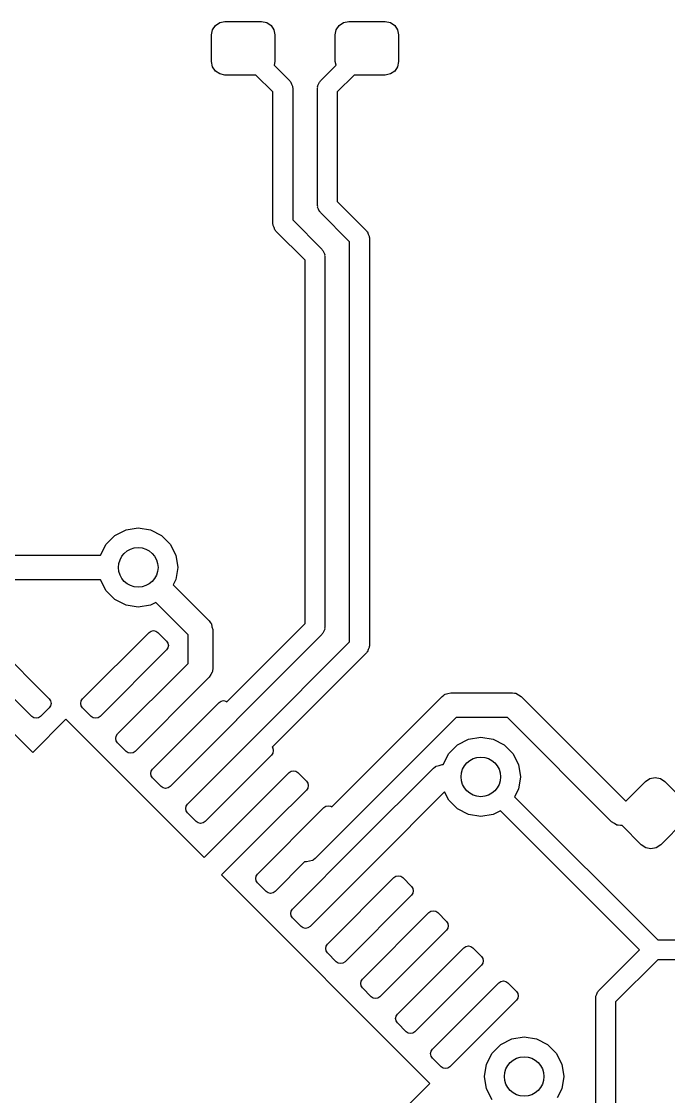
# Model space of a CAD drawing. Extents: x 3.08 to 10.86, y -3.21 to -0.59.
# Drawn here: x 4.3606 to 4.618, y -1.3717 to -0.9445 of the extents above; entities that cross this region are included whole.
import ezdxf

# ---------------------------------------------------------------- set-up
doc = ezdxf.new("R2010")
doc.units = 0
doc.header["$MEASUREMENT"] = 0
doc.layers.add('BLACK', color=7, linetype='CONTINUOUS')

msp = doc.modelspace()

# ---------------------------------------------------------------- linework, layer by layer
at = {"layer": 'BLACK', "linetype": 'CONTINUOUS'}
for p, q in [((4.43622, -0.949803), (4.43663, -0.947769)), ((4.43663, -0.947769), (4.43778, -0.946045)), ((4.43778, -0.946045), (4.4395, -0.944893)), ((4.4395, -0.944893), (4.44154, -0.944488)), ((4.44154, -0.944488), (4.4561, -0.944488)), ((4.4561, -0.944488), (4.45814, -0.944893)), ((4.45814, -0.944893), (4.45986, -0.946045)), ((4.45986, -0.946045), (4.46101, -0.947769)), ((4.46101, -0.947769), (4.46142, -0.949803)), ((4.48543, -0.949803), (4.48584, -0.947769)), ((4.48584, -0.947769), (4.48699, -0.946045)), ((4.48699, -0.946045), (4.48871, -0.944893)), ((4.48871, -0.944893), (4.49075, -0.944488)), ((4.49075, -0.944488), (4.50531, -0.944488)), ((4.50531, -0.944488), (4.50735, -0.944893)), ((4.50735, -0.944893), (4.50907, -0.946045)), ((4.50907, -0.946045), (4.51023, -0.947769)), ((4.51023, -0.947769), (4.51063, -0.949803)), ((4.43622, -0.960433), (4.43622, -0.949803)), ((4.46142, -0.949803), (4.46142, -0.960433)), ((4.48543, -0.960433), (4.48543, -0.949803)), ((4.51063, -0.949803), (4.51063, -0.960433)), ((4.43663, -0.962467), (4.43622, -0.960433)), ((4.46142, -0.960433), (4.46113, -0.961864)), ((4.48572, -0.961864), (4.48543, -0.960433)), ((4.51063, -0.960433), (4.51023, -0.962467)), ((4.43778, -0.964191), (4.43663, -0.962467)), ((4.4395, -0.965343), (4.43778, -0.964191)), ((4.44154, -0.965748), (4.4395, -0.965343)), ((4.46113, -0.961864), (4.46735, -0.968082)), ((4.4795, -0.968082), (4.48572, -0.961864)), ((4.50735, -0.965343), (4.50531, -0.965748)), ((4.50907, -0.964191), (4.50735, -0.965343)), ((4.51023, -0.962467), (4.50907, -0.964191)), ((4.45388, -0.965748), (4.44154, -0.965748)), ((4.46063, -0.972497), (4.45388, -0.965748)), ((4.46735, -0.968082), (4.46749, -0.968365)), ((4.46749, -0.968365), (4.46775, -0.968552)), ((4.46775, -0.968552), (4.46804, -0.969429)), ((4.46804, -0.969429), (4.46846, -0.97025)), ((4.47839, -0.97025), (4.47881, -0.969429)), ((4.47881, -0.969429), (4.4791, -0.968552)), ((4.4791, -0.968552), (4.47936, -0.968365)), ((4.47936, -0.968365), (4.4795, -0.968082)), ((4.49297, -0.965748), (4.48622, -0.972497)), ((4.50531, -0.965748), (4.49297, -0.965748)), ((4.46063, -1.02498), (4.46063, -0.972497)), ((4.46846, -0.97025), (4.46841, -0.970564)), ((4.46841, -0.970564), (4.4685, -0.970866)), ((4.4685, -0.970866), (4.4685, -1.02335)), ((4.47835, -0.970866), (4.47844, -0.970564)), ((4.47835, -1.01764), (4.47835, -0.970866)), ((4.47844, -0.970564), (4.47839, -0.97025)), ((4.48622, -0.972497), (4.48622, -1.01601)), ((4.48622, -1.01601), (4.49784, -1.02763)), ((4.47844, -1.01794), (4.47835, -1.01764)), ((4.47839, -1.01826), (4.47844, -1.01794)), ((4.47881, -1.01908), (4.47839, -1.01826)), ((4.4791, -1.01995), (4.47881, -1.01908)), ((4.47936, -1.02014), (4.4791, -1.01995)), ((4.4795, -1.02042), (4.47936, -1.02014)), ((4.49112, -1.03204), (4.4795, -1.02042)), ((4.46073, -1.02528), (4.46063, -1.02498)), ((4.4685, -1.02335), (4.48013, -1.03497)), ((4.46068, -1.02559), (4.46073, -1.02528)), ((4.4611, -1.02641), (4.46068, -1.02559)), ((4.46138, -1.02729), (4.4611, -1.02641)), ((4.46164, -1.02748), (4.46138, -1.02729)), ((4.46178, -1.02776), (4.46164, -1.02748)), ((4.4734, -1.03938), (4.46178, -1.02776)), ((4.49784, -1.02763), (4.49799, -1.02791)), ((4.49799, -1.02791), (4.49824, -1.0281)), ((4.49824, -1.0281), (4.49853, -1.02898)), ((4.49853, -1.02898), (4.49895, -1.0298)), ((4.49112, -1.19099), (4.49112, -1.03204)), ((4.49895, -1.0298), (4.4989, -1.03011)), ((4.4989, -1.03011), (4.49899, -1.03041)), ((4.49899, -1.03041), (4.49899, -1.19262)), ((4.48013, -1.03497), (4.48027, -1.03525)), ((4.48027, -1.03525), (4.48053, -1.03544)), ((4.48053, -1.03544), (4.48081, -1.03631)), ((4.48081, -1.03631), (4.48123, -1.03714)), ((4.48123, -1.03714), (4.48118, -1.03745)), ((4.48118, -1.03745), (4.48128, -1.03775)), ((4.48128, -1.03775), (4.48128, -1.18528)), ((4.4734, -1.18365), (4.4734, -1.03938)), ((4.39431, -1.15216), (4.39779, -1.14868)), ((4.39779, -1.14868), (4.40218, -1.14644)), ((4.40218, -1.14644), (4.40705, -1.14567)), ((4.40705, -1.14567), (4.41191, -1.14644)), ((4.41191, -1.14644), (4.4163, -1.14868)), ((4.4163, -1.14868), (4.41979, -1.15216)), ((4.3921, -1.1565), (4.39431, -1.15216)), ((4.41979, -1.15216), (4.42202, -1.15655)), ((4.32775, -1.1565), (4.3921, -1.1565)), ((4.42202, -1.15655), (4.42279, -1.16142)), ((4.42279, -1.16142), (4.42202, -1.16628)), ((4.3921, -1.16634), (4.33182, -1.16634)), ((4.39431, -1.17067), (4.3921, -1.16634)), ((4.42202, -1.16628), (4.42096, -1.16837)), ((4.42096, -1.16837), (4.43527, -1.18269)), ((4.39779, -1.17416), (4.39431, -1.17067)), ((4.40218, -1.17639), (4.39779, -1.17416)), ((4.40705, -1.17717), (4.40218, -1.17639)), ((4.41191, -1.17639), (4.40705, -1.17717)), ((4.414, -1.17533), (4.41191, -1.17639)), ((4.42687, -1.1882), (4.414, -1.17533)), ((4.43527, -1.18269), (4.4358, -1.18339)), ((4.34522, -1.18726), (4.37167, -1.2137)), ((4.38489, -1.2137), (4.41134, -1.18726)), ((4.41134, -1.18726), (4.41214, -1.18672)), ((4.41214, -1.18672), (4.41308, -1.18654)), ((4.41308, -1.18654), (4.41402, -1.18672)), ((4.41402, -1.18672), (4.41482, -1.18726)), ((4.41482, -1.18726), (4.4183, -1.19074)), ((4.4358, -1.18339), (4.43594, -1.18351)), ((4.43594, -1.18351), (4.43597, -1.18361)), ((4.43597, -1.18361), (4.43612, -1.18382)), ((4.43612, -1.18382), (4.43637, -1.185)), ((4.43637, -1.185), (4.43672, -1.18616)), ((4.43672, -1.18616), (4.43672, -1.2016)), ((4.44224, -1.21482), (4.4734, -1.18365)), ((4.48081, -1.18672), (4.48053, -1.1876)), ((4.48123, -1.1859), (4.48081, -1.18672)), ((4.48128, -1.18528), (4.48118, -1.18558)), ((4.48118, -1.18558), (4.48123, -1.1859)), ((4.4183, -1.19074), (4.41883, -1.19153)), ((4.41883, -1.19153), (4.41902, -1.19248)), ((4.42687, -1.19956), (4.42687, -1.1882)), ((4.48013, -1.18807), (4.44614, -1.22205)), ((4.4531, -1.22901), (4.49112, -1.19099)), ((4.48027, -1.18778), (4.48013, -1.18807)), ((4.48053, -1.1876), (4.48027, -1.18778)), ((4.4183, -1.19422), (4.39185, -1.22066)), ((4.41883, -1.19342), (4.4183, -1.19422)), ((4.41902, -1.19248), (4.41883, -1.19342)), ((4.49784, -1.1954), (4.46033, -1.23291)), ((4.49799, -1.19512), (4.49784, -1.1954)), ((4.49824, -1.19494), (4.49799, -1.19512)), ((4.49853, -1.19406), (4.49824, -1.19494)), ((4.49895, -1.19324), (4.49853, -1.19406)), ((4.49899, -1.19262), (4.4989, -1.19292)), ((4.4989, -1.19292), (4.49895, -1.19324)), ((4.42526, -1.20118), (4.42687, -1.19956)), ((4.39881, -1.22762), (4.42526, -1.20118)), ((4.42526, -1.20118), (4.42526, -1.20118)), ((4.43586, -1.20401), (4.43527, -1.20508)), ((4.43651, -1.203), (4.43586, -1.20401)), ((4.43655, -1.20274), (4.43651, -1.203)), ((4.4366, -1.20265), (4.43655, -1.20274)), ((4.43672, -1.2016), (4.43659, -1.20247)), ((4.43659, -1.20247), (4.4366, -1.20265)), ((4.36471, -1.22066), (4.35282, -1.20877)), ((4.43222, -1.20814), (4.40577, -1.23458)), ((4.43527, -1.20508), (4.43222, -1.20814)), ((4.43222, -1.20814), (4.43222, -1.20814)), ((4.48401, -1.25659), (4.52794, -1.21266)), ((4.52794, -1.21266), (4.52864, -1.21214)), ((4.52864, -1.21214), (4.52876, -1.212)), ((4.52876, -1.212), (4.52886, -1.21197)), ((4.52886, -1.21197), (4.52907, -1.21182)), ((4.52907, -1.21182), (4.53025, -1.21156)), ((4.53025, -1.21156), (4.53142, -1.21122)), ((4.53142, -1.21122), (4.55591, -1.21122)), ((4.55591, -1.21122), (4.55677, -1.21135)), ((4.55677, -1.21135), (4.55695, -1.21133)), ((4.55695, -1.21133), (4.55705, -1.21139)), ((4.55705, -1.21139), (4.5573, -1.21142)), ((4.5573, -1.21142), (4.55832, -1.21208)), ((4.55832, -1.21208), (4.55939, -1.21266)), ((4.55939, -1.21266), (4.60088, -1.25416)), ((4.37167, -1.21718), (4.36819, -1.22066)), ((4.37167, -1.2137), (4.3722, -1.2145)), ((4.3722, -1.21639), (4.37167, -1.21718)), ((4.3722, -1.2145), (4.37239, -1.21544)), ((4.37239, -1.21544), (4.3722, -1.21639)), ((4.38417, -1.21544), (4.38436, -1.2145)), ((4.38436, -1.21639), (4.38417, -1.21544)), ((4.38436, -1.2145), (4.38489, -1.2137)), ((4.38489, -1.21718), (4.38436, -1.21639)), ((4.38837, -1.22066), (4.38489, -1.21718)), ((4.41273, -1.24154), (4.43918, -1.2151)), ((4.43918, -1.2151), (4.43997, -1.21456)), ((4.43997, -1.21456), (4.44092, -1.21437)), ((4.44092, -1.21437), (4.44186, -1.21456)), ((4.44186, -1.21456), (4.44224, -1.21482)), ((4.36551, -1.2212), (4.36471, -1.22066)), ((4.36506, -1.23493), (4.37828, -1.22171)), ((4.36645, -1.22138), (4.36551, -1.2212)), ((4.36739, -1.2212), (4.36645, -1.22138)), ((4.36819, -1.22066), (4.36739, -1.2212)), ((4.37828, -1.22171), (4.43326, -1.27669)), ((4.38917, -1.2212), (4.38837, -1.22066)), ((4.39011, -1.22138), (4.38917, -1.2212)), ((4.39105, -1.2212), (4.39011, -1.22138)), ((4.39185, -1.22066), (4.39105, -1.2212)), ((4.53346, -1.22106), (4.47748, -1.27704)), ((4.55387, -1.22106), (4.53346, -1.22106)), ((4.59536, -1.26256), (4.55387, -1.22106)), ((4.44614, -1.22206), (4.41969, -1.2485)), ((4.44614, -1.22205), (4.44614, -1.22206)), ((4.35775, -1.22762), (4.36506, -1.23493)), ((4.39809, -1.22936), (4.39828, -1.22842)), ((4.39828, -1.2303), (4.39809, -1.22936)), ((4.39828, -1.22842), (4.39881, -1.22762)), ((4.42665, -1.25546), (4.4531, -1.22901)), ((4.4531, -1.22901), (4.4531, -1.22901)), ((4.53405, -1.23192), (4.53844, -1.22969)), ((4.53844, -1.22969), (4.54331, -1.22892)), ((4.54331, -1.22892), (4.54817, -1.22969)), ((4.54817, -1.22969), (4.55256, -1.23192)), ((4.39881, -1.2311), (4.39828, -1.2303)), ((4.40229, -1.23458), (4.39881, -1.2311)), ((4.46033, -1.23291), (4.46059, -1.23329)), ((4.46059, -1.23329), (4.46078, -1.23423)), ((4.46078, -1.23423), (4.46059, -1.23518)), ((4.53057, -1.23541), (4.53405, -1.23192)), ((4.55256, -1.23192), (4.55605, -1.23541)), ((4.40309, -1.23512), (4.40229, -1.23458)), ((4.40403, -1.2353), (4.40309, -1.23512)), ((4.40497, -1.23512), (4.40403, -1.2353)), ((4.40577, -1.23458), (4.40497, -1.23512)), ((4.46006, -1.23597), (4.43361, -1.26242)), ((4.46059, -1.23518), (4.46006, -1.23597)), ((4.52836, -1.23974), (4.53057, -1.23541)), ((4.55605, -1.23541), (4.55828, -1.2398)), ((4.41201, -1.24328), (4.4122, -1.24234)), ((4.4122, -1.24234), (4.41273, -1.24154)), ((4.45379, -1.25616), (4.46702, -1.24293)), ((4.46702, -1.24293), (4.46781, -1.2424)), ((4.46781, -1.2424), (4.46876, -1.24221)), ((4.46876, -1.24221), (4.4697, -1.2424)), ((4.4697, -1.2424), (4.47049, -1.24293)), ((4.47049, -1.24293), (4.47397, -1.24641)), ((4.49485, -1.27077), (4.52444, -1.24119)), ((4.52444, -1.24119), (4.52514, -1.24066)), ((4.52514, -1.24066), (4.52526, -1.24052)), ((4.52526, -1.24052), (4.52537, -1.24049)), ((4.52537, -1.24049), (4.52557, -1.24034)), ((4.52557, -1.24034), (4.52676, -1.24009)), ((4.52676, -1.24009), (4.52792, -1.23974)), ((4.52792, -1.23974), (4.52836, -1.23974)), ((4.55828, -1.2398), (4.55906, -1.24467)), ((4.4122, -1.24422), (4.41201, -1.24328)), ((4.41273, -1.24502), (4.4122, -1.24422)), ((4.41621, -1.2485), (4.41273, -1.24502)), ((4.47397, -1.24641), (4.47451, -1.24721)), ((4.47451, -1.24721), (4.4747, -1.24815)), ((4.55906, -1.24467), (4.55828, -1.24953)), ((4.60117, -1.25416), (4.60877, -1.24655)), ((4.60877, -1.24655), (4.61056, -1.24536)), ((4.61056, -1.24536), (4.61267, -1.24494)), ((4.61267, -1.24494), (4.61478, -1.24536)), ((4.61478, -1.24536), (4.61657, -1.24655)), ((4.61657, -1.24655), (4.62436, -1.25435)), ((4.41701, -1.24904), (4.41621, -1.2485)), ((4.41795, -1.24922), (4.41701, -1.24904)), ((4.41889, -1.24904), (4.41795, -1.24922)), ((4.41969, -1.2485), (4.41889, -1.24904)), ((4.47397, -1.24989), (4.46075, -1.26312)), ((4.47451, -1.2491), (4.47397, -1.24989)), ((4.4747, -1.24815), (4.47451, -1.2491)), ((4.5289, -1.25065), (4.50181, -1.27773)), ((4.53057, -1.25392), (4.5289, -1.25065)), ((4.55828, -1.24953), (4.55675, -1.25254)), ((4.42612, -1.25626), (4.42665, -1.25546)), ((4.53405, -1.25741), (4.53057, -1.25392)), ((4.55675, -1.25254), (4.61366, -1.30945)), ((4.60088, -1.25416), (4.60117, -1.25416)), ((4.42593, -1.2572), (4.42612, -1.25626)), ((4.42612, -1.25814), (4.42593, -1.2572)), ((4.42665, -1.25894), (4.42612, -1.25814)), ((4.43013, -1.26242), (4.42665, -1.25894)), ((4.43326, -1.27669), (4.45379, -1.25616)), ((4.45449, -1.2833), (4.48093, -1.25685)), ((4.48093, -1.25685), (4.48173, -1.25632)), ((4.48173, -1.25632), (4.48267, -1.25613)), ((4.48267, -1.25613), (4.48362, -1.25632)), ((4.48362, -1.25632), (4.48401, -1.25659)), ((4.53844, -1.25964), (4.53405, -1.25741)), ((4.54331, -1.26041), (4.53844, -1.25964)), ((4.54817, -1.25964), (4.54331, -1.26041)), ((4.55118, -1.25811), (4.54817, -1.25964)), ((4.60646, -1.31339), (4.55118, -1.25811)), ((4.43093, -1.26295), (4.43013, -1.26242)), ((4.43187, -1.26314), (4.43093, -1.26295)), ((4.43281, -1.26295), (4.43187, -1.26314)), ((4.43361, -1.26242), (4.43281, -1.26295)), ((4.46075, -1.26312), (4.44022, -1.28365)), ((4.59643, -1.26314), (4.59536, -1.26256)), ((4.59744, -1.2638), (4.59643, -1.26314)), ((4.5977, -1.26383), (4.59744, -1.2638)), ((4.59779, -1.26389), (4.5977, -1.26383)), ((4.59797, -1.26387), (4.59779, -1.26389)), ((4.59884, -1.264), (4.59797, -1.26387)), ((4.5995, -1.264), (4.59884, -1.264)), ((4.6071, -1.27161), (4.5995, -1.264)), ((4.62436, -1.26214), (4.6149, -1.27161)), ((4.46841, -1.29722), (4.49485, -1.27077)), ((4.49485, -1.27077), (4.49485, -1.27077)), ((4.60889, -1.2728), (4.6071, -1.27161)), ((4.611, -1.27322), (4.60889, -1.2728)), ((4.61311, -1.2728), (4.611, -1.27322)), ((4.6149, -1.27161), (4.61311, -1.2728)), ((4.47748, -1.27704), (4.47678, -1.27756)), ((4.47323, -1.27848), (4.46145, -1.29026)), ((4.474, -1.27848), (4.47323, -1.27848)), ((4.47516, -1.27814), (4.474, -1.27848)), ((4.47635, -1.27788), (4.47516, -1.27814)), ((4.50181, -1.27773), (4.47537, -1.30418)), ((4.47655, -1.27773), (4.47635, -1.27788)), ((4.47666, -1.2777), (4.47655, -1.27773)), ((4.47678, -1.27756), (4.47666, -1.2777)), ((4.50181, -1.27773), (4.50181, -1.27773)), ((4.44022, -1.28365), (4.52304, -1.36647)), ((4.45377, -1.28504), (4.45395, -1.2841)), ((4.45395, -1.28598), (4.45377, -1.28504)), ((4.45395, -1.2841), (4.45449, -1.2833)), ((4.48233, -1.31114), (4.50877, -1.28469)), ((4.50877, -1.28469), (4.50957, -1.28416)), ((4.50957, -1.28416), (4.51051, -1.28397)), ((4.51051, -1.28397), (4.51145, -1.28416)), ((4.51145, -1.28416), (4.51225, -1.28469)), ((4.51225, -1.28469), (4.51573, -1.28817)), ((4.45449, -1.28678), (4.45395, -1.28598)), ((4.45797, -1.29026), (4.45449, -1.28678)), ((4.51573, -1.28817), (4.51627, -1.28897)), ((4.51627, -1.28897), (4.51645, -1.28991)), ((4.51645, -1.28991), (4.51627, -1.29085)), ((4.45877, -1.29079), (4.45797, -1.29026)), ((4.45971, -1.29098), (4.45877, -1.29079)), ((4.46065, -1.29079), (4.45971, -1.29098)), ((4.46145, -1.29026), (4.46065, -1.29079)), ((4.51573, -1.29165), (4.48929, -1.3181)), ((4.51627, -1.29085), (4.51573, -1.29165)), ((4.46769, -1.29896), (4.46787, -1.29802)), ((4.46787, -1.29802), (4.46841, -1.29722)), ((4.49625, -1.32506), (4.52269, -1.29861)), ((4.52269, -1.29861), (4.52349, -1.29808)), ((4.52349, -1.29808), (4.52443, -1.29789)), ((4.52443, -1.29789), (4.52537, -1.29808)), ((4.52537, -1.29808), (4.52617, -1.29861)), ((4.52617, -1.29861), (4.52965, -1.30209)), ((4.46787, -1.2999), (4.46769, -1.29896)), ((4.46841, -1.3007), (4.46787, -1.2999)), ((4.47189, -1.30418), (4.46841, -1.3007)), ((4.52965, -1.30209), (4.53019, -1.30289)), ((4.53019, -1.30289), (4.53037, -1.30383)), ((4.47269, -1.30471), (4.47189, -1.30418)), ((4.47363, -1.3049), (4.47269, -1.30471)), ((4.47457, -1.30471), (4.47363, -1.3049)), ((4.47537, -1.30418), (4.47457, -1.30471)), ((4.52965, -1.30557), (4.50321, -1.33202)), ((4.53019, -1.30477), (4.52965, -1.30557)), ((4.53037, -1.30383), (4.53019, -1.30477)), ((4.48179, -1.31194), (4.48233, -1.31114)), ((4.61366, -1.30945), (4.64522, -1.30945)), ((4.48161, -1.31288), (4.48179, -1.31194)), ((4.48179, -1.31382), (4.48161, -1.31288)), ((4.48233, -1.31462), (4.48179, -1.31382)), ((4.48581, -1.3181), (4.48233, -1.31462)), ((4.51017, -1.33898), (4.53661, -1.31253)), ((4.53661, -1.31253), (4.53741, -1.312)), ((4.53741, -1.312), (4.53835, -1.31181)), ((4.53835, -1.31181), (4.53929, -1.312)), ((4.53929, -1.312), (4.54009, -1.31253)), ((4.54009, -1.31253), (4.54357, -1.31601)), ((4.59015, -1.32969), (4.60646, -1.31339)), ((4.4866, -1.31863), (4.48581, -1.3181)), ((4.48755, -1.31882), (4.4866, -1.31863)), ((4.48849, -1.31863), (4.48755, -1.31882)), ((4.48929, -1.3181), (4.48849, -1.31863)), ((4.54357, -1.31949), (4.51713, -1.34594)), ((4.54357, -1.31601), (4.54411, -1.31681)), ((4.54411, -1.31869), (4.54357, -1.31949)), ((4.54411, -1.31681), (4.54429, -1.31775)), ((4.54429, -1.31775), (4.54411, -1.31869)), ((4.61366, -1.31732), (4.59687, -1.33411)), ((4.64685, -1.31732), (4.61366, -1.31732)), ((4.49553, -1.3268), (4.49571, -1.32586)), ((4.49571, -1.32774), (4.49553, -1.3268)), ((4.49571, -1.32586), (4.49625, -1.32506)), ((4.49625, -1.32854), (4.49571, -1.32774)), ((4.49973, -1.33202), (4.49625, -1.32854)), ((4.52408, -1.3529), (4.55053, -1.32645)), ((4.55053, -1.32645), (4.55133, -1.32592)), ((4.55133, -1.32592), (4.55227, -1.32573)), ((4.55227, -1.32573), (4.55321, -1.32592)), ((4.55321, -1.32592), (4.55401, -1.32645)), ((4.55401, -1.32645), (4.55749, -1.32993)), ((4.50052, -1.33255), (4.49973, -1.33202)), ((4.50147, -1.33274), (4.50052, -1.33255)), ((4.50241, -1.33255), (4.50147, -1.33274)), ((4.50321, -1.33202), (4.50241, -1.33255)), ((4.55749, -1.32993), (4.55802, -1.33073)), ((4.55802, -1.33261), (4.55749, -1.33341)), ((4.55802, -1.33073), (4.55821, -1.33167)), ((4.55821, -1.33167), (4.55802, -1.33261)), ((4.589, -1.33248), (4.5891, -1.33217)), ((4.589, -1.4255), (4.589, -1.33248)), ((4.58905, -1.33186), (4.58947, -1.33104)), ((4.5891, -1.33217), (4.58905, -1.33186)), ((4.58947, -1.33104), (4.58975, -1.33016)), ((4.58975, -1.33016), (4.59001, -1.32998)), ((4.59001, -1.32998), (4.59015, -1.32969)), ((4.55749, -1.33341), (4.53104, -1.35986)), ((4.59687, -1.33411), (4.59687, -1.42691)), ((4.50944, -1.34072), (4.50963, -1.33978)), ((4.50963, -1.34166), (4.50944, -1.34072)), ((4.50963, -1.33978), (4.51017, -1.33898)), ((4.51017, -1.34246), (4.50963, -1.34166)), ((4.51365, -1.34594), (4.51017, -1.34246)), ((4.51444, -1.34647), (4.51365, -1.34594)), ((4.51539, -1.34666), (4.51444, -1.34647)), ((4.51633, -1.34647), (4.51539, -1.34666)), ((4.51713, -1.34594), (4.51633, -1.34647)), ((4.55131, -1.35097), (4.5557, -1.34874)), ((4.5557, -1.34874), (4.56057, -1.34797)), ((4.56057, -1.34797), (4.56543, -1.34874)), ((4.56543, -1.34874), (4.56982, -1.35097)), ((4.52336, -1.35464), (4.52355, -1.3537)), ((4.52355, -1.3537), (4.52408, -1.3529)), ((4.54783, -1.35446), (4.55131, -1.35097)), ((4.56982, -1.35097), (4.57331, -1.35446)), ((4.52355, -1.35558), (4.52336, -1.35464)), ((4.52408, -1.35638), (4.52355, -1.35558)), ((4.52756, -1.35986), (4.52408, -1.35638)), ((4.54559, -1.35885), (4.54783, -1.35446)), ((4.57331, -1.35446), (4.57554, -1.35885)), ((4.52836, -1.36039), (4.52756, -1.35986)), ((4.5293, -1.36058), (4.52836, -1.36039)), ((4.53025, -1.36039), (4.5293, -1.36058)), ((4.53104, -1.35986), (4.53025, -1.36039)), ((4.54482, -1.36372), (4.54559, -1.35885)), ((4.57554, -1.35885), (4.57631, -1.36372)), ((4.52304, -1.36647), (4.48198, -1.40753)), ((4.54559, -1.36858), (4.54482, -1.36372)), ((4.57631, -1.36372), (4.57554, -1.36858)), ((4.54783, -1.37297), (4.54559, -1.36858)), ((4.57554, -1.36858), (4.57371, -1.37218))]:
    msp.add_line(p, q, dxfattribs=at)
at = {"layer": 'BLACK'}
for centre in [(4.40705, -1.16142), (4.54331, -1.24467), (4.56057, -1.36372)]:
    msp.add_circle(centre, 0.007874, dxfattribs=at)

doc.saveas('drawing.dxf')
